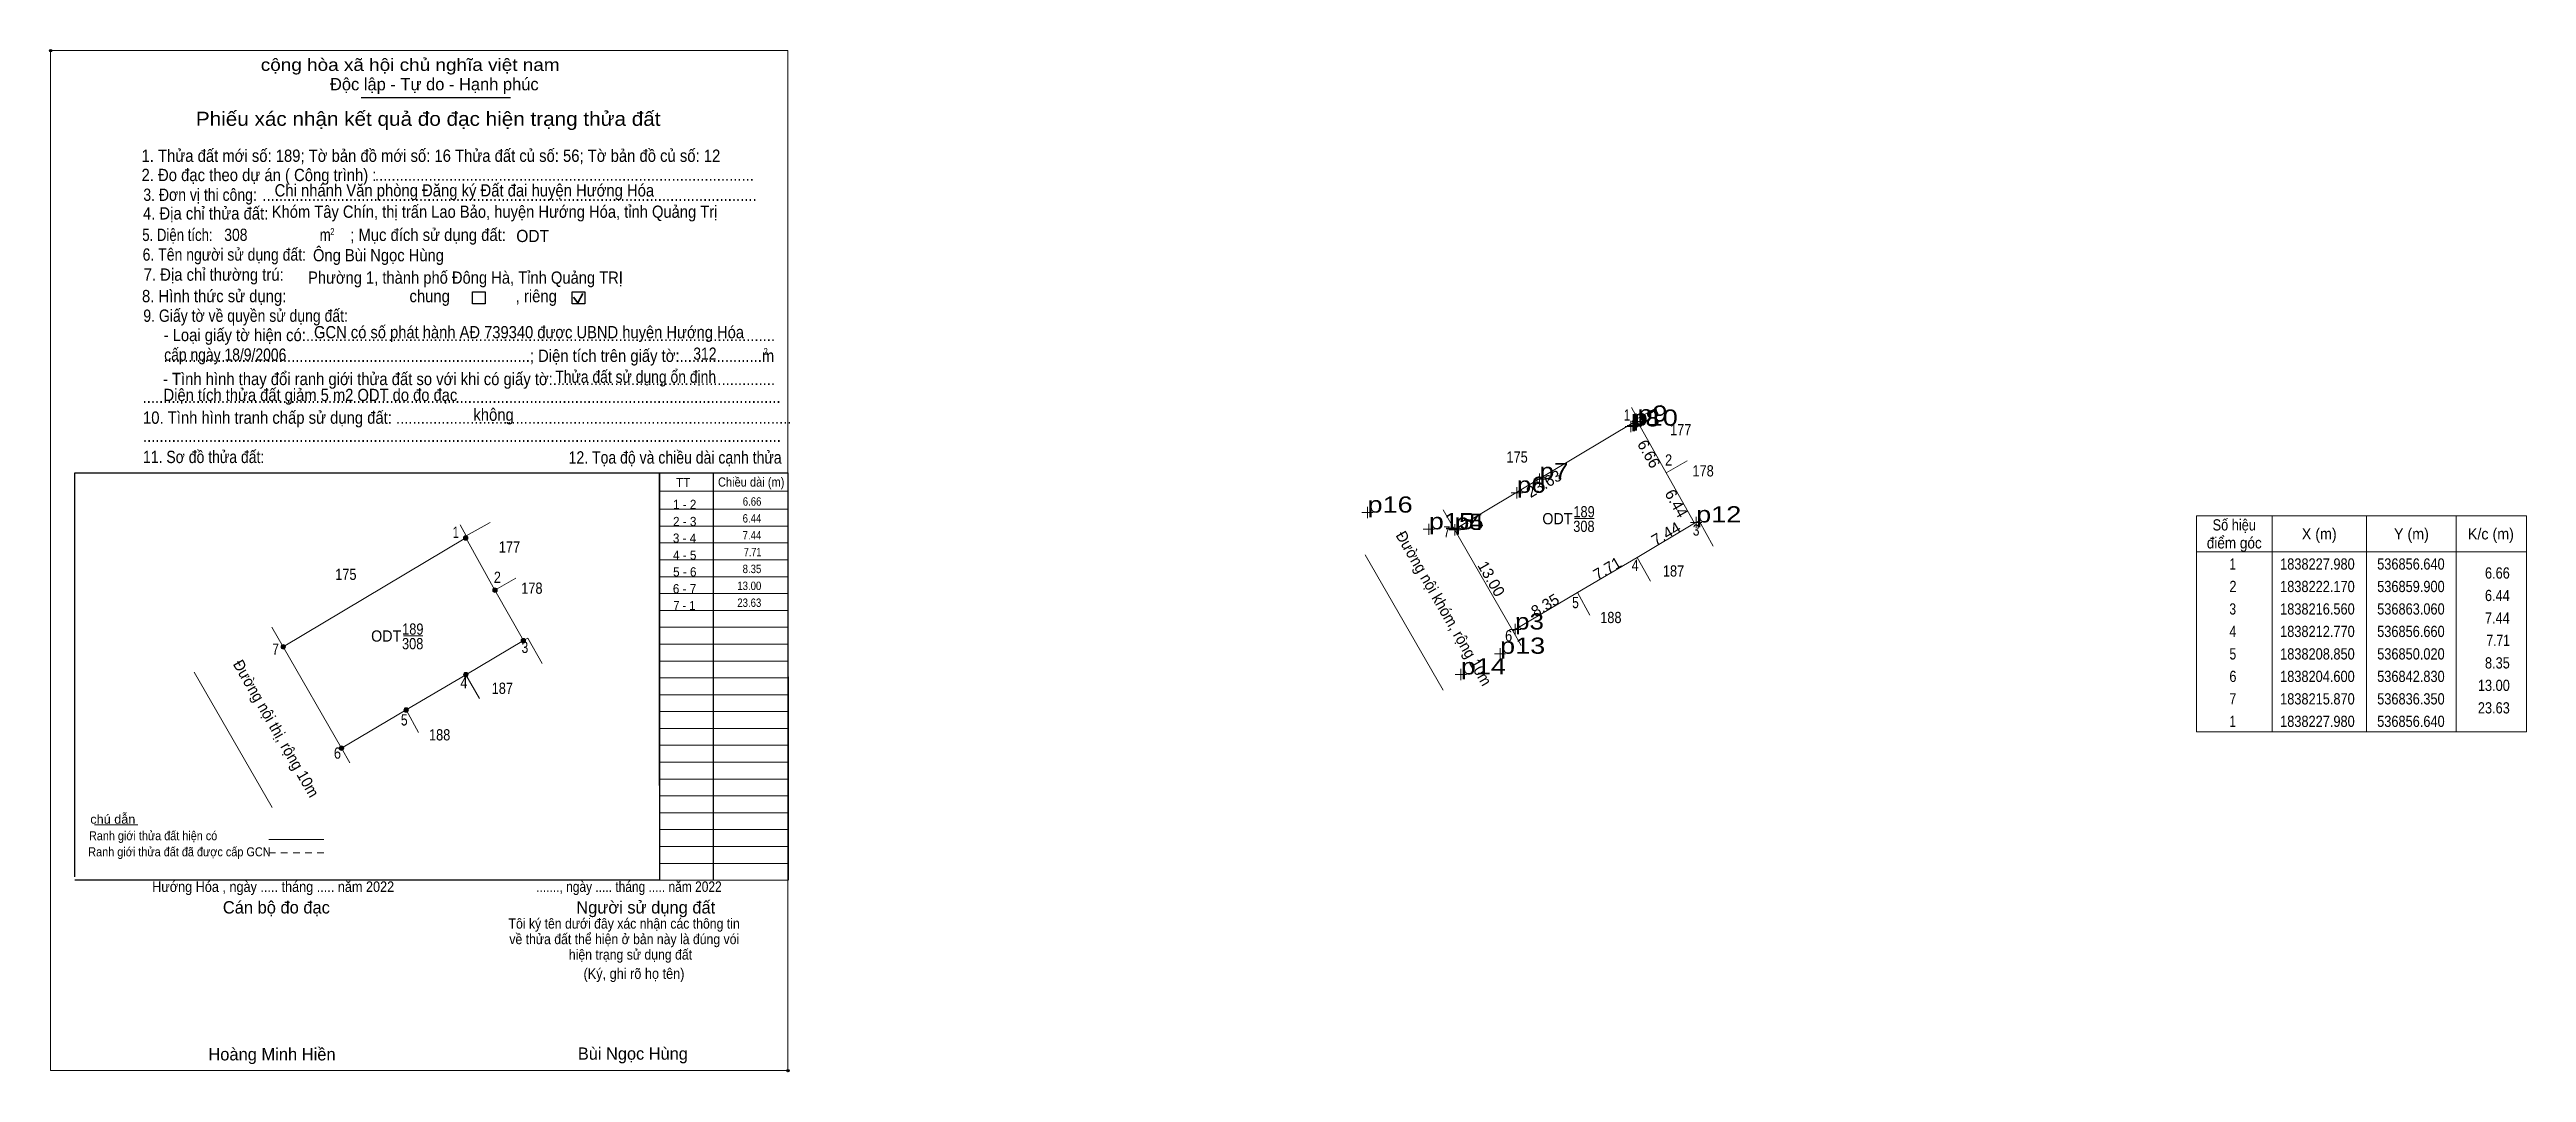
# Model space of a CAD drawing. Header units: metres. Extents: x 536680 to 536956, y 1838155 to 1838269.
import ezdxf
from ezdxf.enums import TextEntityAlignment as Align

# ---------------------------------------------------------------- set-up
doc = ezdxf.new("R2010")
doc.units = ezdxf.units.M
doc.header["$LTSCALE"] = 0.5
doc.header["$PDMODE"] = 32
doc.header["$PDSIZE"] = 0.25
doc.linetypes.add('SHORT_DASHED', pattern=[2.7, 1.5, -1.2])
doc.layers.add('1', color=7, linetype='Continuous')
doc.layers.add('12', color=7, linetype='Continuous')
for name, color, linetype, lineweight in [('10', 7, 'Continuous', 13), ('14', 7, 'Continuous', 13), ('15', 7, 'Continuous', 13), ('17', 7, 'Continuous', 13), ('2', 7, 'Continuous', 25), ('30', 7, 'Continuous', 13), ('6', 7, 'Continuous', 13), ('63', 7, 'Continuous', 13), ('7', 7, 'Continuous', 13)]:
    doc.layers.add(name, color=color, linetype=linetype, lineweight=lineweight)

msp = doc.modelspace()

# ---------------------------------------------------------------- hatches: boundary and pattern name
at = {"layer": '15'}
for points in [[(536726.62, 1838214.93, 1), (536726.12, 1838214.93, 1)], [(536729.88, 1838209.12, 1), (536729.38, 1838209.12, 1)], [(536706.33, 1838202.82, 1), (536705.83, 1838202.82, 1)], [(536733.04, 1838203.51, 1), (536732.54, 1838203.51, 1)], [(536726.64, 1838199.72, 1), (536726.14, 1838199.72, 1)], [(536720, 1838195.8, 1), (536719.5, 1838195.8, 1)], [(536712.81, 1838191.55, 1), (536712.31, 1838191.55, 1)]]:
    msp.add_hatch(color=256, dxfattribs=at).paths.add_polyline_path(points)

# ---------------------------------------------------------------- linework, layer by layer
at = {"layer": '10'}
for p, q in [((536856.04, 1838229.44), (536856.71, 1838228.2)), ((536836.35, 1838215.87), (536856.64, 1838227.98)), ((536856.56, 1838228.11), (536856.71, 1838228.2)), ((536859.9, 1838222.17), (536862.22, 1838223.52)), ((536725.77, 1838216.39), (536726.44, 1838215.15)), ((536706.08, 1838202.82), (536726.37, 1838214.93)), ((536726.29, 1838215.06), (536726.44, 1838215.15)), ((536729.63, 1838209.12), (536731.95, 1838210.47)), ((536850.02, 1838208.85), (536851.4, 1838206.36)), ((536719.75, 1838195.8), (536721.13, 1838193.31))]:
    msp.add_line(p, q, dxfattribs=at)
for points in [[(536856.64, 1838227.98), (536859.9, 1838222.17), (536863.06, 1838216.56), (536856.66, 1838212.77), (536850.02, 1838208.85), (536842.83, 1838204.6), (536836.35, 1838215.87)], [(536726.37, 1838214.93), (536729.63, 1838209.12), (536732.79, 1838203.51), (536726.39, 1838199.72), (536719.75, 1838195.8), (536712.56, 1838191.55), (536706.08, 1838202.82)]]:
    msp.add_lwpolyline(points, close=True, dxfattribs=at)
at = {"layer": '14'}
for p, q in [((536856.66, 1838212.77), (536858.16, 1838210.14)), ((536726.39, 1838199.72), (536727.89, 1838197.09))]:
    msp.add_line(p, q, dxfattribs=at)
at = {"layer": '15'}
for p, q in [((536856.71, 1838228.2), (536859.35, 1838229.7)), ((536856.64, 1838227.98), (536856.56, 1838228.11)), ((536726.44, 1838215.15), (536729.08, 1838216.65)), ((536835.09, 1838218.05), (536836.35, 1838215.87)), ((536863.06, 1838216.56), (536863.56, 1838216.82)), ((536863.56, 1838216.82), (536865.14, 1838214.02)), ((536726.37, 1838214.93), (536726.29, 1838215.06)), ((536826.43, 1838213.07), (536835.1, 1838198)), ((536704.82, 1838205), (536706.08, 1838202.82)), ((536732.79, 1838203.51), (536733.29, 1838203.77)), ((536733.29, 1838203.77), (536734.87, 1838200.97)), ((536696.16, 1838200.02), (536704.83, 1838184.95))]:
    msp.add_line(p, q, dxfattribs=at)
for points in [[(536856.64, 1838227.98), (536859.9, 1838222.17), (536863.06, 1838216.56)], [(536836.35, 1838215.87), (536842.83, 1838204.6), (536843.76, 1838202.98)], [(536726.37, 1838214.93), (536729.63, 1838209.12), (536732.79, 1838203.51)], [(536706.08, 1838202.82), (536712.56, 1838191.55), (536713.49, 1838189.93)]]:
    msp.add_lwpolyline(points, dxfattribs=at)
for centre in [(536726.37, 1838214.93), (536729.63, 1838209.12), (536706.08, 1838202.82), (536732.79, 1838203.51), (536726.39, 1838199.72), (536719.75, 1838195.8), (536712.56, 1838191.55)]:
    msp.add_circle(centre, 0.25, dxfattribs=at)
at = {"layer": '17'}
msp.add_line((536685.08, 1838183.02), (536689.91, 1838183.02), dxfattribs=at)
at = {"layer": '2'}
for p, q in [((536714.75, 1838263.93), (536731.34, 1838263.93)), ((536747.94, 1838222.18), (536747.94, 1838176.87)), ((536747.94, 1838176.87), (536682.88, 1838176.87))]:
    msp.add_line(p, q, dxfattribs=at)
at = {"layer": '2', "lineweight": 35}
for p, q in [((536738.38, 1838241.7), (536738.85, 1838241.09)), ((536738.85, 1838241.09), (536739.41, 1838242.11))]:
    msp.add_line(p, q, dxfattribs=at)
at = {"layer": '2', "lineweight": 13}
msp.add_lwpolyline([(536680.21, 1838269.13), (536762.22, 1838269.13), (536762.22, 1838155.69), (536680.21, 1838155.69)], close=True, dxfattribs=at)
at = {"layer": '2'}
for points in [[(536727.14, 1838242.29), (536728.54, 1838242.29), (536728.54, 1838240.97), (536727.14, 1838240.97)], [(536738.22, 1838242.29), (536739.63, 1838242.29), (536739.63, 1838240.97), (536738.22, 1838240.97)]]:
    msp.add_lwpolyline(points, close=True, dxfattribs=at)
msp.add_lwpolyline([(536682.88, 1838177.24), (536682.88, 1838222.18), (536747.94, 1838222.18)], dxfattribs=at)
for p in [(536680.21, 1838269.13), (536762.22, 1838155.69)]:
    msp.add_point(p, dxfattribs=at)
at = {"layer": '30', "lineweight": 25}
for p, q in [((536747.94, 1838187.4), (536747.94, 1838222.18)), ((536753.91, 1838222.18), (536753.91, 1838176.87))]:
    msp.add_line(p, q, dxfattribs=at)
at = {"layer": '30'}
for p, q in [((536747.94, 1838220.14), (536762.22, 1838220.14)), ((536747.9, 1838216.24), (536762.19, 1838216.24)), ((536747.94, 1838218.15), (536762.22, 1838218.15)), ((536747.94, 1838214.37), (536762.22, 1838214.37)), ((536747.94, 1838212.49), (536762.22, 1838212.49)), ((536747.94, 1838210.62), (536762.22, 1838210.62)), ((536747.94, 1838208.74), (536762.22, 1838208.74)), ((536747.94, 1838206.87), (536762.22, 1838206.87)), ((536747.94, 1838204.99), (536762.22, 1838204.99)), ((536747.94, 1838203.12), (536762.22, 1838203.12)), ((536747.94, 1838201.24), (536762.22, 1838201.24)), ((536747.94, 1838199.37), (536762.22, 1838199.37)), ((536747.94, 1838197.49), (536762.22, 1838197.49)), ((536747.94, 1838195.62), (536762.22, 1838195.62)), ((536747.94, 1838193.74), (536762.22, 1838193.74)), ((536747.94, 1838191.87), (536762.22, 1838191.87)), ((536747.94, 1838189.99), (536762.22, 1838189.99)), ((536747.94, 1838188.12), (536762.22, 1838188.12)), ((536747.94, 1838186.24), (536762.22, 1838186.24)), ((536747.94, 1838184.37), (536762.22, 1838184.37)), ((536747.94, 1838184.36), (536762.22, 1838184.36)), ((536747.94, 1838182.49), (536762.22, 1838182.49)), ((536747.94, 1838180.62), (536762.22, 1838180.62)), ((536747.94, 1838178.74), (536762.22, 1838178.74)), ((536747.94, 1838176.87), (536762.22, 1838176.87))]:
    msp.add_line(p, q, dxfattribs=at)
at = {"layer": '30', "lineweight": 25}
msp.add_lwpolyline([(536747.94, 1838222.18), (536762.22, 1838222.18), (536762.23, 1838176.87)], dxfattribs=at)
at = {"layer": '6'}
msp.add_line((536704.47, 1838181.38), (536710.58, 1838181.38), dxfattribs=at)
at = {"layer": '6', "linetype": 'SHORT_DASHED'}
msp.add_line((536704.47, 1838179.89), (536710.58, 1838179.89), dxfattribs=at)
at = {"layer": '63'}
for p, q in [((536849.71, 1838217.08), (536851.87, 1838217.08)), ((536927.28, 1838217.38), (536927.28, 1838193.38)), ((536937.78, 1838217.38), (536937.78, 1838193.38)), ((536947.78, 1838217.38), (536947.78, 1838193.38)), ((536918.88, 1838213.38), (536955.58, 1838213.38)), ((536719.44, 1838204.03), (536721.6, 1838204.03))]:
    msp.add_line(p, q, dxfattribs=at)
for points in [[(536842.83, 1838204.6), (536850.02, 1838208.85), (536856.66, 1838212.77), (536863.06, 1838216.56)], [(536712.56, 1838191.55), (536719.75, 1838195.8), (536726.39, 1838199.72), (536732.79, 1838203.51)]]:
    msp.add_lwpolyline(points, dxfattribs=at)
msp.add_lwpolyline([(536918.88, 1838217.38), (536955.58, 1838217.38), (536955.58, 1838193.38), (536918.88, 1838193.38)], close=True, dxfattribs=at)
at = {"layer": '7'}
for p, q in [((536856.6, 1838227.34), (536855.35, 1838227.34)), ((536856.79, 1838227.42), (536855.54, 1838227.42)), ((536855.98, 1838226.71), (536855.98, 1838227.96)), ((536857.32, 1838227.87), (536856.08, 1838227.87)), ((536856.17, 1838226.8), (536856.17, 1838228.05)), ((536856.7, 1838227.25), (536856.7, 1838228.5)), ((536846.43, 1838221.46), (536845.18, 1838221.46)), ((536845.81, 1838220.84), (536845.81, 1838222.09)), ((536826.68, 1838217.13), (536826.68, 1838218.38)), ((536843.91, 1838219.95), (536842.67, 1838219.95)), ((536843.29, 1838219.32), (536843.29, 1838220.57)), ((536827.3, 1838217.75), (536826.05, 1838217.75)), ((536834.12, 1838215.89), (536832.87, 1838215.89)), ((536833.49, 1838215.27), (536833.49, 1838216.51)), ((536836.99, 1838215.83), (536835.74, 1838215.83)), ((536837.01, 1838215.83), (536835.76, 1838215.83)), ((536836.37, 1838215.21), (536836.37, 1838216.46)), ((536836.39, 1838215.21), (536836.39, 1838216.46)), ((536863.85, 1838216.66), (536862.61, 1838216.66)), ((536863.23, 1838216.03), (536863.23, 1838217.28)), ((536843.72, 1838204.75), (536842.47, 1838204.75)), ((536843.09, 1838204.13), (536843.09, 1838205.38)), ((536842.04, 1838202.05), (536840.8, 1838202.05)), ((536841.42, 1838201.42), (536841.42, 1838202.67)), ((536837.68, 1838199.75), (536836.43, 1838199.75)), ((536837.05, 1838199.13), (536837.05, 1838200.38))]:
    msp.add_line(p, q, dxfattribs=at)

# ---------------------------------------------------------------- texts
at = {"layer": '1'}
for s, width, p in [('189', 0.85, (536850.76, 1838217.22)), ('ODT', 0.95, (536847.8, 1838216.45)), ('308', 0.85, (536850.745, 1838215.6)), ('ODT', 0.95, (536717.53, 1838203.4)), ('189', 0.85, (536720.49, 1838204.17)), ('308', 0.85, (536720.475, 1838202.55))]:
    msp.add_text(s, height=1.25, dxfattribs=dict(at, width=width)).set_placement(p, align=Align.CENTER)
at = {"layer": '10'}
for s, height, width, p in [('1 - 2', 1.023, 0.95, (536750.725, 1838218.15)), ('2 - 3', 1.023, 0.95, (536750.735, 1838216.25)), ('3 - 4', 1.023, 0.95, (536750.715, 1838214.4)), ('4 - 5', 1.023, 0.95, (536750.735, 1838212.51)), ('5 - 6', 1.023, 0.95, (536750.74, 1838210.65)), ('6 - 7', 1.023, 0.95, (536750.715, 1838208.77)), ('7 - 1', 1.02, 0.9, (536750.695, 1838206.9))]:
    msp.add_text(s, height=height, dxfattribs=dict(at, width=width)).set_placement(p, align=Align.CENTER)
at = {"layer": '12'}
for s, width, p in [('p9', 1.25, (536856.7, 1838227.87)), ('p8', 1.2, (536855.98, 1838227.34)), ('p10', 1.25, (536856.17, 1838227.42)), ('p6', 1.2, (536843.29, 1838219.95)), ('p7', 1.2, (536845.81, 1838221.46)), ('p16', 1.25, (536826.68, 1838217.75)), ('p12', 1.25, (536863.23, 1838216.66)), ('p15', 1.25, (536833.49, 1838215.89)), ('p5', 1.2, (536836.37, 1838215.83)), ('p4', 1.2, (536836.39, 1838215.83)), ('p3', 1.2, (536843.09, 1838204.75)), ('p13', 1.25, (536841.42, 1838202.05)), ('p14', 1.25, (536837.05, 1838199.75))]:
    msp.add_text(s, height=1.8, dxfattribs=dict(at, width=width)).set_placement(p)
at = {"layer": '15', "width": 0.95}
for s, p in [('Đường nội khóm, rộng 10m', (536834.624, 1838206.787)), ('Đường nội thị, rộng 10m', (536704.746, 1838193.422))]:
    msp.add_text(s, height=1.25, rotation=299.912, dxfattribs=at).set_placement(p, align=Align.CENTER)
at = {"layer": '2'}
for s, height, width, p in [('cộng hòa xã hội chủ nghĩa việt nam', 1.369, 1.15, (536703.58, 1838266.88)), ('1. Thửa đất mới số: 189; Tờ bản đồ mới số: 16 Thửa đất củ số: 56; Tờ bản đồ củ số: 12', 1.37, 0.9, (536690.32, 1838256.76)), ('2. Đo đạc theo dự án ( Công trình) : ', 1.37, 0.9, (536690.32, 1838254.62)), ('Chi nhánh Văn phòng Đăng ký Đất đai huyện Hướng Hóa', 1.369, 0.9, (536705.12, 1838252.91)), ('............................................................................................', 1.37, 0.9, (536716.28, 1838254.66)), ('4. Địa chỉ thửa đất:', 1.37, 0.9, (536690.48, 1838250.35)), ('3. Đơn vị thi công:', 1.37, 0.85, (536690.52, 1838252.42)), ('........................................................................................................................', 1.37, 0.9, (536703.76, 1838252.42)), ('Khóm Tây Chín, thị trấn Lao Bảo, huyện Hướng Hóa, tỉnh Quảng Trị', 1.36, 0.9, (536704.8, 1838250.54)), ('5. Diện tích:', 1.37, 0.8, (536690.4, 1838247.96)), ('308', 1.36, 0.85, (536699.52, 1838247.97)), ('m', 1.369, 0.8, (536710.14, 1838247.96)), ('2', 0.782, 0.8, (536711.31, 1838248.61)), ('; Mục đích sử dụng đất:', 1.369, 0.9, (536713.53, 1838247.96)), ('ODT', 1.36, 0.95, (536732, 1838247.84)), ('6. Tên người sử dụng đất:', 1.37, 0.85, (536690.44, 1838245.77)), ('Ông Bùi Ngọc Hùng', 1.36, 0.9, (536709.39, 1838245.7)), ('7. Địa chỉ thường trú:', 1.37, 0.9, (536690.56, 1838243.54)), ('Phường 1, thành phố Đông Hà, Tỉnh Quảng TRỊ', 1.36, 0.9, (536708.84, 1838243.21)), ('8. Hình thức sử dụng:', 1.37, 0.9, (536690.37, 1838241.15)), ('9. Giấy tờ về quyền sử dụng đất:', 1.37, 0.85, (536690.52, 1838238.97)), ('chung                , riêng', 1.369, 0.9, (536720.12, 1838241.15)), ('     - Loại giấy tờ hiện có:..................................................................................................................', 1.369, 0.9, (536690.48, 1838236.82)), ('GCN có số phát hành AĐ 739340 được UBND huyện Hướng Hóa ', 1.36, 0.9, (536709.5, 1838237.14)), ('cấp ngày 18/9/2006', 1.36, 0.85, (536692.84, 1838234.64)), ('     .........................................................................................; Diện tích trên giấy tờ:....................m', 1.369, 0.9, (536690.48, 1838234.51)), ('312', 1.36, 0.85, (536751.69, 1838234.75)), ('2', 0.782, 0.8, (536759.5, 1838235.28)), ('     - Tình hình thay đổi ranh giới thửa đất so với khi có giấy tờ:......................................................', 1.369, 0.9, (536690.41, 1838231.93)), ('Thửa đất sử dụng ổn định', 1.36, 0.85, (536736.34, 1838232.18)), ('...........................................................................................................................................................', 1.369, 0.9, (536690.44, 1838229.94)), ('Diện tích thửa đất giảm 5 m2 ODT do đo đạc', 1.36, 0.9, (536692.77, 1838230.16)), ('không', 1.369, 0.9, (536727.23, 1838227.96)), ('10. Tình hình tranh chấp sử dụng đất: ................................................................................................', 1.37, 0.9, (536690.48, 1838227.63)), ('11. Sơ đồ thửa đất:', 1.37, 0.85, (536690.48, 1838223.26)), ('...........................................................................................................................................................', 1.369, 0.9, (536690.48, 1838225.6)), ('12. Tọa độ và chiều dài cạnh thửa', 1.373, 0.85, (536737.82, 1838223.2)), ('Hướng Hóa , ngày ..... tháng ..... năm 2022', 1.17, 0.9, (536691.5, 1838175.56)), ('......., ngày ..... tháng ..... năm 2022', 1.17, 0.85, (536734.22, 1838175.56)), ('(Ký, ghi rõ họ tên)', 1.173, 0.9, (536739.48, 1838165.89))]:
    msp.add_text(s, height=height, dxfattribs=dict(at, width=width)).set_placement(p)
for s, height, p in [('Độc lập - Tự do - Hạnh phúc', 1.369, (536711.28, 1838264.72)), ('Cán bộ đo đạc', 1.369, (536699.36, 1838173.16)), ('Người sử dụng đất', 1.369, (536738.67, 1838173.16)), ('Hoàng Minh Hiền', 1.37, (536697.75, 1838156.82)), ('Bùi Ngọc Hùng', 1.36, (536738.85, 1838156.9))]:
    msp.add_text(s, height=height, dxfattribs=at).set_placement(p)
for s, height, width, p in [('Phiếu xác nhận kết quả đo đạc hiện trạng thửa đất', 1.564, 1.1, (536722.2, 1838260.77)), ('Tôi ký tên dưới đây xác nhận các thông tin', 1.131, 0.9, (536743.995, 1838171.48)), ('về thửa đất thể hiện ở bản này là đúng vói', 1.131, 0.9, (536744.01, 1838169.75)), ('hiện trạng sử dụng đất', 1.131, 0.9, (536744.7, 1838168.03))]:
    msp.add_text(s, height=height, dxfattribs=dict(at, width=width)).set_placement(p, align=Align.CENTER)
msp.add_text('.', height=0.391, dxfattribs=at).set_placement((536762.212, 1838155.48), align=Align.CENTER)
at = {"layer": '30'}
for s, height, width, p in [('TT', 1.02, 0.95, (536749.77, 1838220.58)), ('Chiều dài (m)', 1.023, 0.9, (536754.43, 1838220.64))]:
    msp.add_text(s, height=height, dxfattribs=dict(at, width=width)).set_placement(p)
at = {"layer": '6'}
for s, height, width, p in [('chú dẫn', 1.002, 1.05, (536684.62, 1838183.15)), ('Ranh giới thửa đất đã được cấp GCN', 1.005, 0.9, (536684.39, 1838179.52)), ('Ranh giới thửa đất hiện có ', 1.002, 0.9, (536684.47, 1838181.31))]:
    msp.add_text(s, height=height, dxfattribs=dict(at, width=width)).set_placement(p)
at = {"layer": '63'}
for s, height, width, p in [(' 1', 1.25, 0.75, (536855.89, 1838227.98)), (' 2', 1.25, 0.85, (536860.56, 1838222.98)), ('6.66', 0.9374, 0.85, (536759.26, 1838218.52)), (' 1', 1.25, 0.75, (536725.62, 1838214.93)), ('6.44', 0.9374, 0.85, (536759.25, 1838216.64)), ('7.44', 0.9374, 0.85, (536759.25, 1838214.76)), (' 7', 1.25, 0.8, (536835.87, 1838214.99)), (' 3', 1.25, 0.8, (536863.6, 1838215.19)), ('7.71', 0.9374, 0.8, (536759.26, 1838212.89)), (' 2', 1.25, 0.85, (536730.29, 1838209.93)), ('13.00', 0.9374, 0.85, (536759.25, 1838209.14)), ('8.35', 0.9374, 0.85, (536759.25, 1838211.02)), (' 4', 1.25, 0.85, (536856.84, 1838211.26)), ('6.66', 1.25, 0.85, (536953.73, 1838210.41)), ('23.63', 0.9374, 0.85, (536759.25, 1838207.26)), (' 5', 1.25, 0.8, (536850.18, 1838207.12)), ('6.44', 1.25, 0.85, (536953.73, 1838207.91)), (' 6', 1.25, 0.85, (536842.77, 1838203.43)), ('7.44', 1.25, 0.85, (536953.73, 1838205.41)), (' 7', 1.25, 0.8, (536705.6, 1838201.94)), (' 3', 1.25, 0.8, (536733.33, 1838202.14)), ('7.71', 1.25, 0.8, (536953.73, 1838202.91)), (' 4', 1.25, 0.85, (536726.57, 1838198.21)), ('13.00', 1.25, 0.85, (536953.73, 1838197.91)), ('8.35', 1.25, 0.85, (536953.73, 1838200.41)), ('23.63', 1.25, 0.85, (536953.73, 1838195.41)), (' 5', 1.25, 0.8, (536719.91, 1838194.07)), (' 6', 1.25, 0.85, (536712.5, 1838190.38))]:
    msp.add_text(s, height=height, dxfattribs=dict(at, width=width)).set_placement(p, align=Align.RIGHT)
for s, width, p in [('177', 0.85, (536861.515, 1838226.36)), ('175', 0.85, (536843.315, 1838223.31)), ('178', 0.85, (536864.005, 1838221.77)), ('Số hiệu', 0.85, (536923.08, 1838215.76)), ('X (m)', 0.95, (536932.53, 1838214.76)), ('Y (m)', 0.95, (536942.785, 1838214.76)), ('K/c (m)', 0.95, (536951.625, 1838214.76)), ('177', 0.85, (536731.245, 1838213.31)), ('điểm góc', 0.9, (536923.08, 1838213.76)), ('175', 0.85, (536713.045, 1838210.26)), ('187', 0.85, (536860.715, 1838210.64)), (' 2', 0.85, (536922.735, 1838208.91)), (' 1', 0.75, (536922.73, 1838211.41)), ('1838227.980', 0.85, (536932.33, 1838211.41)), ('1838222.170', 0.85, (536932.33, 1838208.91)), ('536856.640', 0.85, (536942.73, 1838211.41)), ('536859.900', 0.85, (536942.73, 1838208.91)), ('178', 0.85, (536733.735, 1838208.72)), (' 3', 0.8, (536922.725, 1838206.41)), ('1838216.560', 0.85, (536932.33, 1838206.41)), ('536863.060', 0.85, (536942.73, 1838206.41)), ('188', 0.85, (536853.745, 1838205.46)), (' 4', 0.85, (536922.73, 1838203.91)), ('1838212.770', 0.85, (536932.33, 1838203.91)), ('536856.660', 0.85, (536942.73, 1838203.91)), (' 5', 0.8, (536922.735, 1838201.41)), ('1838208.850', 0.85, (536932.33, 1838201.41)), ('536850.020', 0.85, (536942.73, 1838201.41)), (' 6', 0.85, (536922.735, 1838198.91)), ('1838204.600', 0.85, (536932.33, 1838198.91)), ('536842.830', 0.85, (536942.73, 1838198.91)), ('187', 0.85, (536730.445, 1838197.59)), (' 7', 0.8, (536922.735, 1838196.41)), ('1838215.870', 0.85, (536932.33, 1838196.41)), ('536836.350', 0.85, (536942.73, 1838196.41)), ('188', 0.85, (536723.475, 1838192.41)), (' 1', 0.75, (536922.73, 1838193.91)), ('1838227.980', 0.85, (536932.33, 1838193.91)), ('536856.640', 0.85, (536942.73, 1838193.91))]:
    msp.add_text(s, height=1.25, dxfattribs=dict(at, width=width)).set_placement(p, align=Align.CENTER)
for s, rotation, p in [('6.66', 299.297, (536857.425, 1838223.976)), ('23.63', 30.831, (536846.62, 1838220.424)), ('6.44', 299.392, (536860.484, 1838218.467)), ('13.00', 299.898, (536839.903, 1838210.076)), ('7.71', 30.556, (536853.657, 1838210.996)), ('8.35', 30.587, (536846.747, 1838206.911))]:
    msp.add_text(s, height=1.25, rotation=rotation, dxfattribs=at).set_placement(p, align=Align.CENTER)
at = {"layer": '63', "width": 1.05}
msp.add_text('7.44', height=1.25, rotation=30.633, dxfattribs=at).set_placement((536860.191, 1838214.857), align=Align.CENTER)

doc.saveas('drawing.dxf')
